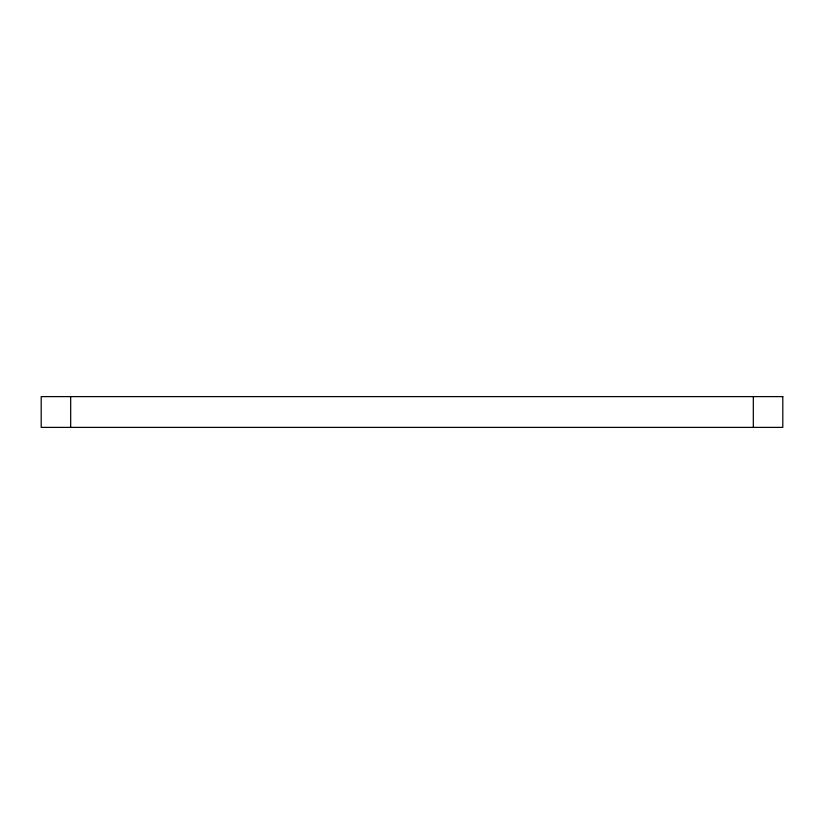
<?xml version="1.0" encoding="UTF-8"?>
<svg xmlns="http://www.w3.org/2000/svg" width="824" height="824" viewBox="0 0 824 824"><rect width="100%" height="100%" fill="white"/><g stroke="black" fill="none" stroke-linecap="round" stroke-linejoin="round"><path stroke-width="1.24" d="M753.321 396.612L753.321 427.388M70.679 396.612L70.679 427.388M782.8 396.612L41.2 396.612L41.2 427.388L782.8 427.388L782.8 396.612"/></g></svg>
